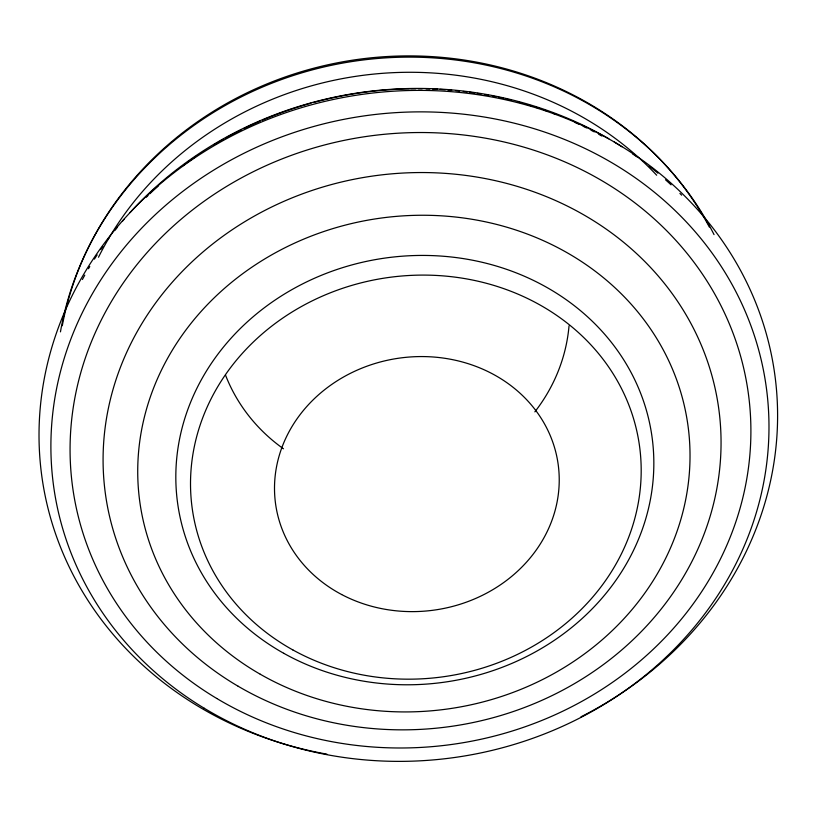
<?xml version="1.0" encoding="UTF-8"?>
<svg xmlns="http://www.w3.org/2000/svg" width="817" height="817" viewBox="0 0 817 817"><rect width="100%" height="100%" fill="white"/><g stroke="black" fill="none" stroke-linecap="round" stroke-linejoin="round"><path stroke-width="1.23" d="M569.03 325.871A177.565 166.004 -8.3 0 1 534.859 411.85M283.479 448.799A177.565 166.004 -8.3 0 1 225.512 375.095M326.882 754.142A369.999 334.204 -8.3 0 1 85.938 270.55A369.999 334.204 -8.3 0 1 672.432 184.387A369.999 334.204 -8.3 0 1 580.979 716.815M60.458 331.865A345.356 316.669 -8.3 0 1 354.088 61.224A345.356 316.669 -8.3 0 1 714.048 234.612M62.286 325.738A343.845 315.515 -8.3 0 1 352.576 60.172A343.845 315.515 -8.3 0 1 709.35 227.065M98.489 257.232A334.684 306.528 -8.3 0 1 656.674 175.216M82.384 279.506A363.912 329.384 -8.3 0 1 84.764 275.176M88.491 268.722A363.912 329.384 -8.3 0 1 89.778 266.577M94.404 259.112A363.912 329.384 -8.3 0 1 97.152 254.873M100.685 249.624A363.912 329.384 -8.3 0 1 102.85 246.489M107.313 240.29A363.912 329.384 -8.3 0 1 108.835 238.247M115.085 230.149A363.912 329.384 -8.3 0 1 117.495 227.157M122.417 221.244A363.912 329.384 -8.3 0 1 124.082 219.303M130.036 212.583A363.912 329.384 -8.3 0 1 608.777 138.757M614.292 142.025A363.912 329.384 -8.3 0 1 621.931 146.774M632.603 153.882A363.912 329.384 -8.3 0 1 636.8 156.823M649.055 166.004A363.912 329.384 -8.3 0 1 657.91 173.194M665.518 179.781A363.912 329.384 -8.3 0 1 671.043 184.826M679.918 193.425A363.912 329.384 -8.3 0 1 681.644 195.171M146.253 197.244A360.501 326.565 -8.3 0 1 148.04 195.498M149.858 193.752A360.501 326.565 -8.3 0 1 158.202 186.041M182.916 165.78A360.501 326.565 -8.3 0 1 184.989 164.248M187.062 162.726A360.501 326.565 -8.3 0 1 196.529 156.057M213.829 144.956A360.501 326.565 -8.3 0 1 223.582 139.258M225.788 138.022A360.501 326.565 -8.3 0 1 241.556 129.74M243.844 128.606A360.501 326.565 -8.3 0 1 260.184 121.1M262.553 120.089A360.501 326.565 -8.3 0 1 311.011 103.187M313.452 102.523A360.501 326.565 -8.3 0 1 409.368 88.818M410.645 88.798A360.501 326.565 -8.3 0 1 415.761 88.747M418.324 88.747A360.501 326.565 -8.3 0 1 422.175 88.777M426.025 88.849A360.501 326.565 -8.3 0 1 429.885 88.951M432.459 89.043A360.501 326.565 -8.3 0 1 437.606 89.278M440.179 89.421A360.501 326.565 -8.3 0 1 445.326 89.758M447.9 89.952A360.501 326.565 -8.3 0 1 451.76 90.268M455.61 90.636A360.501 326.565 -8.3 0 1 459.46 91.034M463.3 91.463A360.501 326.565 -8.3 0 1 467.13 91.943M469.683 92.27A360.501 326.565 -8.3 0 1 474.769 92.995M477.302 93.383A360.501 326.565 -8.3 0 1 481.09 93.996M484.869 94.639A360.501 326.565 -8.3 0 1 488.637 95.323M492.385 96.038A360.501 326.565 -8.3 0 1 496.113 96.784M498.595 97.305A360.501 326.565 -8.3 0 1 503.517 98.397M505.968 98.959A360.501 326.565 -8.3 0 1 510.839 100.144M518.305 102.074A360.501 326.565 -8.3 0 1 522.022 103.105M526.975 104.525A360.501 326.565 -8.3 0 1 530.672 105.648M535.595 107.19A360.501 326.565 -8.3 0 1 539.261 108.395M544.142 110.06A360.501 326.565 -8.3 0 1 547.778 111.357M552.609 113.134A360.501 326.565 -8.3 0 1 556.214 114.513M575.056 122.458A360.501 326.565 -8.3 0 1 578.518 124.051M583.083 126.226A360.501 326.565 -8.3 0 1 586.483 127.891M590.967 130.169A360.501 326.565 -8.3 0 1 594.296 131.905M598.687 134.264A360.501 326.565 -8.3 0 1 601.935 136.071M341.659 594.531A142.669 127.186 -8.3 0 0 559.155 484.103A142.669 127.186 -8.3 0 0 349.788 373.645A142.669 127.186 -8.3 0 0 341.659 594.531M204.26 708.268A359.756 323.971 -8.3 0 0 767.643 454.926A359.756 323.971 -8.3 0 0 257.917 146.662A359.756 323.971 -8.3 0 0 204.26 708.268M216.75 698.464A341.098 306.988 -8.3 0 0 749.761 456.152A341.098 306.988 -8.3 0 0 264.922 166.168A341.098 306.988 -8.3 0 0 216.75 698.464M238.155 686.249A309.612 277.954 -8.3 0 0 720.206 463.27A309.612 277.954 -8.3 0 0 277.841 204.066A309.612 277.954 -8.3 0 0 238.155 686.249M260.255 674.229A276.718 247.694 -8.3 0 0 689.415 472.185A276.718 247.694 -8.3 0 0 291.955 244.354A276.718 247.694 -8.3 0 0 260.255 674.229M283.703 653.273A239.504 214.115 -8.3 0 0 653.447 475.474A239.504 214.115 -8.3 0 0 307.335 281.559A239.504 214.115 -8.3 0 0 283.703 653.273M292.843 649.923A225.819 201.503 -8.3 0 0 640.865 481.438A225.819 201.503 -8.3 0 0 313.861 300.053A225.819 201.503 -8.3 0 0 292.843 649.923"/></g></svg>
